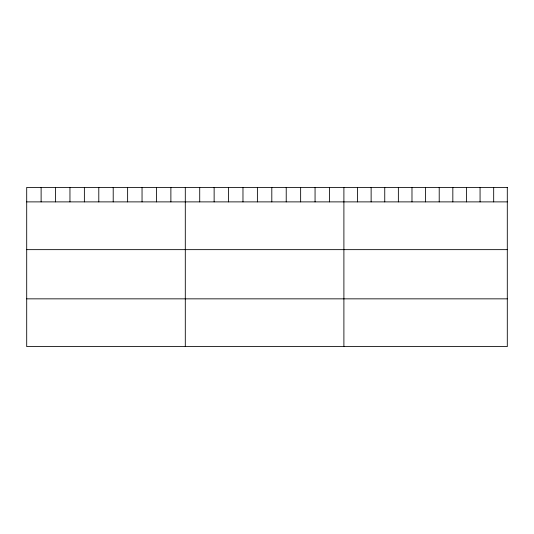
<?xml version="1.0" encoding="UTF-8"?>
<svg xmlns="http://www.w3.org/2000/svg" width="534" height="534" viewBox="0 0 534 534"><rect width="100%" height="100%" fill="white"/><g stroke="black" fill="none" stroke-linecap="round" stroke-linejoin="round"><path stroke-width="0.8" d="M26.7 201.885L507.3 201.885M26.7 249.645L507.3 249.645M26.7 298.846L507.3 298.846M493.683 187.401L493.683 201.885M480.066 187.401L480.066 201.885M466.449 187.401L466.449 201.885M452.832 187.401L452.832 201.885M439.215 187.401L439.215 201.885M425.598 187.401L425.598 201.885M411.981 187.401L411.981 201.885M398.364 187.401L398.364 201.885M384.747 187.401L384.747 201.885M371.13 187.401L371.13 201.885M357.513 187.401L357.513 201.885M343.896 187.401L343.896 346.599M329.478 187.401L329.478 201.885M315.06 187.401L315.06 201.885M300.642 187.401L300.642 201.885M286.224 187.401L286.224 201.885M271.806 187.401L271.806 201.885M257.388 187.401L257.388 201.885M242.97 187.401L242.97 201.885M228.552 187.401L228.552 201.885M214.134 187.401L214.134 201.885M199.716 187.401L199.716 201.885M185.298 187.401L185.298 346.599M170.88 187.401L170.88 201.885M156.462 187.401L156.462 201.885M142.044 187.401L142.044 201.885M127.626 187.401L127.626 201.885M113.208 187.401L113.208 201.885M98.79 187.401L98.79 201.885M84.372 187.401L84.372 201.885M69.954 187.401L69.954 201.885M55.536 187.401L55.536 201.885M41.118 187.401L41.118 201.885M507.3 187.401L26.7 187.401L26.7 346.599L507.3 346.599L507.3 187.401"/></g></svg>
